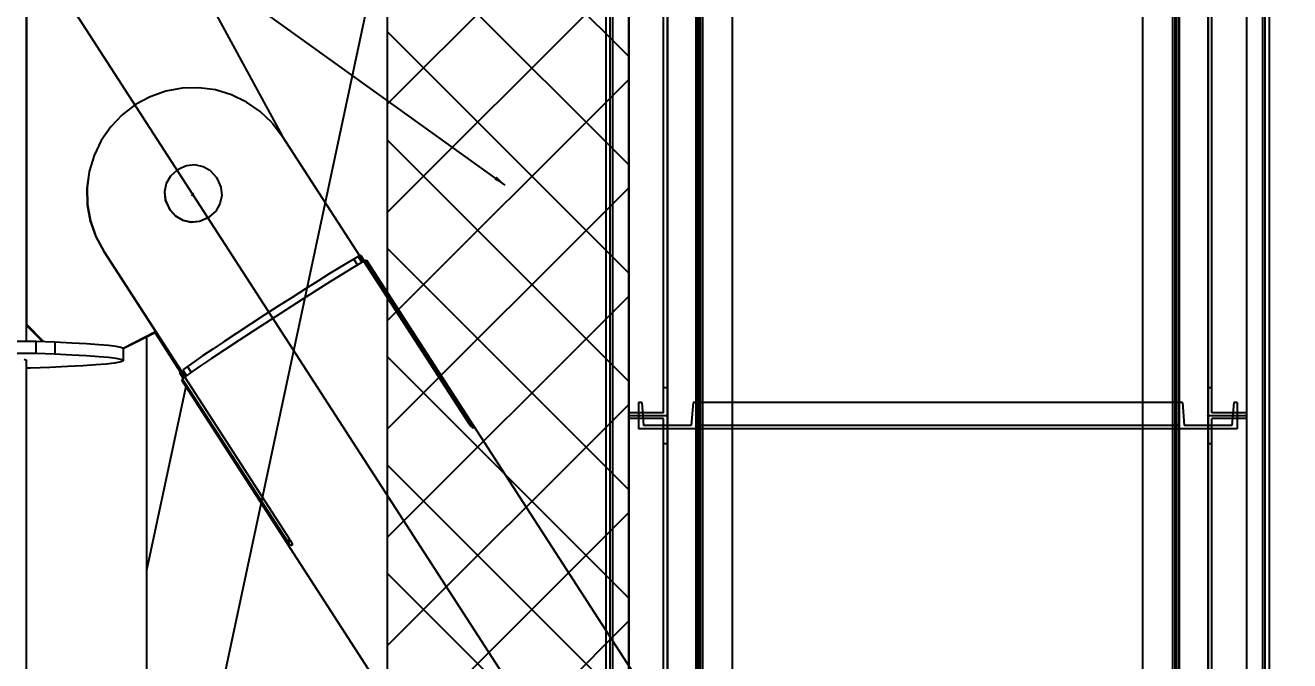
# Model space of a CAD drawing. Header units: millimetres. Extents: x 150209.93 to 150215.05, y 136675.65 to 136679.93.
# Drawn here: x 150211.3115 to 150211.3639, y 136677.9053 to 136677.9316 of the extents above; entities that cross this region are included whole.
import ezdxf

# ---------------------------------------------------------------- set-up
doc = ezdxf.new("R2010")
doc.units = ezdxf.units.MM
doc.header["$LTSCALE"] = 0.25
for name, pattern in [('CENTER', [50.8, 31.75, -6.35, 6.35, -6.35]), ('XKITLINE00', [0]), ('XKITLINE02', [4, 2, -2]), ('XKITLINE03', [6, 3, -1, 1, -1])]:
    doc.linetypes.add(name, pattern=pattern)
doc.styles.add('ROMANS', font='romans.shx')
doc.dimstyles.new('MD300', dxfattribs={"dimtxt": 2.5, "dimasz": 2.5, "dimexe": 1, "dimexo": 1, "dimgap": 0.5, "dimtad": 1, "dimdec": 1, "dimlfac": 50, "dimrnd": 0.5, "dimdsep": 46, "dimtxsty": 'ROMANS', "dimcen": 1, "dimclrd": 146, "dimclre": 146, "dimclrt": 30, "dimadec": 1, "dimazin": 2, "dimtfac": 1, "dimtdec": 1, "dimtmove": 0, "dimatfit": 1, "dimfxl": 1, "dimtolj": 1, "dimtzin": 0, "dimlwd": -1, "dimlwe": -1, "dimarcsym": 0})

# ---------------------------------------------------------------- blocks, each defined once
blk = doc.blocks.new('*D4')
at = {"color": 146, "transparency": 16777216}
for p, q in [((150211.389635, 136678.626031), (150212.053944, 136678.624802)), ((150211.358006, 136677.744973), (150211.357786, 136677.626088)), ((150212.082314, 136677.743633), (150212.082095, 136677.624748))]:
    blk.add_line(p, q, dxfattribs=at)
for points in [[(150211.389644, 136678.631031), (150211.389626, 136678.621031), (150211.359635, 136678.626086)], [(150212.053953, 136678.629802), (150212.053935, 136678.619802), (150212.083944, 136678.624747)]]:
    blk.add_solid(points, dxfattribs=at)
at = {"layer": 'DEFPOINTS', "color": 0, "transparency": 16777216}
for p in [(150211.359855, 136678.744971), (150212.084164, 136678.743631), (150212.083944, 136678.624747)]:
    blk.add_point(p, dxfattribs=at)
at = {"color": 30, "transparency": 16777216, "insert": (150211.721836, 136678.650416), "char_height": 0.03, "attachment_point": 5, "rotation": 359.894, "style": 'ROMANS'}
blk.add_mtext('\\A1;36', dxfattribs=at)
blk = doc.blocks.new('çatıı')
h = blk.add_hatch()
h.set_pattern_fill('ANSI37', color=1, scale=5, style=0)
h.set_pattern_definition([(45, (-68930.315, -4107.69), (-11.22532, 11.22532), []), (135, (-68930.315, -4107.69), (-11.22532, -11.22532), [])])
h.paths.add_polyline_path([(11991.01, 11270.27), (12041.01, 11270.27), (12041.01, 11870.27), (11991.01, 11870.27)])
at = {"color": 8, "linetype": 'CENTER'}
for p, q in [((11927.5, 12050.27), (11927.5, 11230.27)), ((11840, 11640.27), (12370, 10820.27)), ((12013.58, 11633.65), (11840, 10820.27)), ((11950.75, 11469.19), (11950.62, 11468.86))]:
    blk.add_line(p, q, dxfattribs=at)
at = {"color": 116, "linetype": 'XKITLINE02', "true_color": 0x136734}
for p, q in [((12037.16, 11231.06), (12037.16, 12049.63)), ((12037.69, 11231.06), (12037.69, 12049.63)), ((12054.92, 11231.06), (12054.92, 12049.63)), ((12055, 11231.06), (12055, 12049.6)), ((12055.46, 11231.06), (12055.46, 12049.63)), ((12055.85, 11231.06), (12055.85, 12049.6)), ((12154.14, 11231.06), (12154.14, 12049.6)), ((12154.54, 11231.06), (12154.54, 12049.63)), ((12154.99, 11231.06), (12154.99, 12049.6)), ((12155.07, 11231.06), (12155.07, 12049.63)), ((12172.3, 11231.06), (12172.3, 12049.63)), ((12172.84, 11231.06), (12172.84, 12049.63)), ((12036.31, 10820.42), (12036.31, 11600.44)), ((12037.16, 10820.42), (12037.16, 11600.44)), ((12037.69, 10820.42), (12037.69, 11600.44)), ((12054.92, 10820.42), (12054.92, 11600.44)), ((12055, 10058.83), (12055.01, 11600.44)), ((12055.46, 10820.42), (12055.46, 11600.44)), ((12055.85, 10058.83), (12055.86, 11600.44)), ((12056.31, 10820.42), (12056.31, 11600.44)), ((12062.5, 10058.83), (12062.51, 11600.44)), ((12147.49, 10058.83), (12147.49, 11600.44)), ((12153.69, 10060.36), (12153.69, 11600.44)), ((12154.14, 10058.83), (12154.14, 11600.44)), ((12154.54, 10060.36), (12154.54, 11600.44)), ((12154.99, 10058.83), (12154.99, 11600.44)), ((12155.07, 10060.36), (12155.07, 11600.44)), ((12172.3, 10060.36), (12172.3, 11600.44)), ((12172.84, 10060.36), (12172.84, 11600.44)), ((12173.69, 10060.36), (12173.69, 11600.44)), ((12048.2, 11423.75), (12048.2, 11526.42)), ((12048.21, 11423.75), (12048.21, 11526.42)), ((12049, 11423.17), (12049, 11526.42)), ((12049.01, 11423.17), (12049.01, 11526.42)), ((12160.98, 11423.17), (12160.98, 11526.42)), ((12160.99, 11423.17), (12160.99, 11526.42)), ((12161.78, 11423.75), (12161.78, 11526.42)), ((12161.79, 11423.75), (12161.79, 11526.42)), ((12041, 11423.17), (12041, 11521.2)), ((12041.01, 11423.17), (12041.01, 11521.2)), ((12168.98, 11423.17), (12168.98, 11521.2)), ((12168.99, 11423.17), (12168.99, 11521.2)), ((12049, 11428.97), (12048.2, 11428.97)), ((12049.01, 11428.97), (12048.21, 11428.97)), ((12161.78, 11428.97), (12160.98, 11428.97)), ((12161.79, 11428.97), (12160.99, 11428.97)), ((12043.69, 11425.92), (12043.01, 11425.92)), ((12043.01, 11425.92), (12043.01, 11420.42)), ((12043.01, 11425.92), (12043.01, 11420.42)), ((12043.69, 11425.92), (12043.01, 11425.92)), ((12043.01, 11425.92), (12043.01, 11420.42)), ((12043.01, 11425.92), (12043.01, 11420.42)), ((12043.69, 11425.92), (12044.07, 11421.12)), ((12043.69, 11425.92), (12044.07, 11421.12)), ((12043.69, 11425.92), (12044.07, 11421.12)), ((12043.69, 11425.92), (12044.07, 11421.12)), ((12054.33, 11425.92), (12053.94, 11421.12)), ((12054.33, 11425.92), (12053.94, 11421.12)), ((12054.33, 11425.92), (12053.94, 11421.12)), ((12054.33, 11425.92), (12053.94, 11421.12)), ((12055.01, 11425.92), (12054.33, 11425.92)), ((12055.01, 11425.92), (12054.33, 11425.92)), ((12154.99, 11425.92), (12055.01, 11425.92)), ((12055.01, 11420.42), (12055.01, 11425.92)), ((12062.5, 11425.92), (12055.01, 11425.92)), ((12055.01, 11420.42), (12055.01, 11425.92)), ((12055.01, 11425.92), (12055.01, 11420.42)), ((12055.01, 11425.92), (12055.01, 11420.42)), ((12055.01, 11425.92), (12055.01, 11420.42)), ((12055.01, 11425.92), (12055.01, 11420.42)), ((12154.99, 11425.92), (12147.49, 11425.92)), ((12154.99, 11420.42), (12154.99, 11425.92)), ((12154.99, 11420.42), (12154.99, 11425.92)), ((12154.99, 11425.92), (12154.99, 11420.42)), ((12155.67, 11425.92), (12154.99, 11425.92)), ((12154.99, 11425.92), (12154.99, 11420.42)), ((12154.99, 11425.92), (12154.99, 11420.42)), ((12155.67, 11425.92), (12154.99, 11425.92)), ((12154.99, 11425.92), (12154.99, 11420.42)), ((12155.67, 11425.92), (12156.05, 11421.12)), ((12155.67, 11425.92), (12156.05, 11421.12)), ((12155.67, 11425.92), (12156.05, 11421.12)), ((12155.67, 11425.92), (12156.05, 11421.12)), ((12166.31, 11425.92), (12165.92, 11421.12)), ((12166.31, 11425.92), (12165.92, 11421.12)), ((12166.31, 11425.92), (12165.92, 11421.12)), ((12166.31, 11425.92), (12165.92, 11421.12)), ((12166.99, 11425.92), (12166.31, 11425.92)), ((12166.99, 11425.92), (12166.31, 11425.92)), ((12166.99, 11425.92), (12166.99, 11420.42)), ((12166.99, 11425.92), (12166.99, 11420.42)), ((12166.99, 11425.92), (12166.99, 11420.42)), ((12166.99, 11425.92), (12166.99, 11420.42)), ((12048.2, 11423.75), (12041, 11423.75)), ((12049, 11423.17), (12041, 11423.17)), ((12048.21, 11423.75), (12041.01, 11423.75)), ((12041.01, 11325.85), (12041.01, 11423.17)), ((12049.01, 11423.17), (12041.01, 11423.17)), ((12041.01, 11325.85), (12041.01, 11423.17)), ((12049.01, 11423.17), (12041.01, 11423.17)), ((12049.01, 11423.17), (12041.01, 11423.17)), ((12048.21, 11422.59), (12041.01, 11422.59)), ((12048.21, 11422.59), (12041.01, 11422.59)), ((12048.21, 11320.61), (12048.21, 11422.59)), ((12048.21, 11320.61), (12048.21, 11422.59)), ((12049.01, 11356.91), (12049.01, 11423.17)), ((12049.01, 11356.91), (12049.01, 11423.17)), ((12160.98, 11320.61), (12160.98, 11423.17)), ((12168.98, 11423.17), (12160.98, 11423.17)), ((12168.98, 11423.17), (12160.98, 11423.17)), ((12160.99, 11320.61), (12160.99, 11423.17)), ((12168.99, 11423.17), (12160.99, 11423.17)), ((12168.99, 11423.17), (12160.99, 11423.17)), ((12168.98, 11423.75), (12161.78, 11423.75)), ((12161.78, 11320.61), (12161.78, 11422.59)), ((12168.98, 11422.59), (12161.78, 11422.59)), ((12168.99, 11423.75), (12161.79, 11423.75)), ((12161.79, 11320.61), (12161.79, 11422.59)), ((12168.99, 11422.59), (12161.79, 11422.59)), ((12168.98, 11325.85), (12168.98, 11423.17)), ((12168.99, 11325.85), (12168.99, 11423.17)), ((12055.01, 11420.42), (12043.01, 11420.42)), ((12055.01, 11420.42), (12043.01, 11420.42)), ((12053.94, 11421.12), (12044.07, 11421.12)), ((12053.94, 11421.12), (12044.07, 11421.12)), ((12154.99, 11421.12), (12055.01, 11421.12)), ((12154.99, 11421.12), (12055.01, 11421.12)), ((12154.99, 11420.42), (12055.01, 11420.42)), ((12062.5, 11420.42), (12055.01, 11420.42)), ((12154.99, 11420.42), (12147.49, 11420.42)), ((12166.99, 11420.42), (12154.99, 11420.42)), ((12166.99, 11420.42), (12154.99, 11420.42)), ((12165.92, 11421.12), (12156.05, 11421.12)), ((12165.92, 11421.12), (12156.05, 11421.12)), ((12049.01, 11417.35), (12048.21, 11417.35)), ((12049.01, 11417.35), (12048.21, 11417.35)), ((12161.78, 11417.35), (12160.98, 11417.35)), ((12161.79, 11417.35), (12160.99, 11417.35)), ((12036.31, 11294.47), (12036.31, 11378.62))]:
    blk.add_line(p, q, dxfattribs=at)
at = {"color": 1, "linetype": 'XKITLINE03'}
for p, q in [((12049.01, 11231.06), (12049.01, 12049.63)), ((12055, 12049.6), (12055, 11231.06)), ((12154.99, 11231.06), (12154.99, 12049.6)), ((12160.99, 11231.06), (12160.99, 12049.63)), ((12049.01, 10820.42), (12049.01, 11600.44)), ((12055.01, 11600.44), (12055, 10058.83)), ((12154.99, 10058.83), (12154.99, 11600.44)), ((12160.99, 11600.44), (12160.99, 10060.36)), ((12049, 11520.62), (12049, 11423.17)), ((12049.01, 11520.62), (12049.01, 11423.17)), ((12160.98, 11423.17), (12160.98, 11520.62)), ((12160.99, 11423.17), (12160.99, 11520.62)), ((12049.01, 11423.17), (12049.01, 11326.43)), ((12049.01, 11423.17), (12049.01, 11326.43)), ((12160.98, 11326.43), (12160.98, 11423.17)), ((12160.99, 11326.43), (12160.99, 11423.17)), ((12154.99, 11420.42), (12055.01, 11420.42)), ((12154.99, 11420.42), (12055.01, 11420.42)), ((12055.01, 11420.42), (12055.01, 11420.42)), ((12055.01, 11420.42), (12055.01, 11420.42)), ((12154.99, 11420.42), (12154.99, 11420.42)), ((12154.99, 11420.42), (12154.99, 11420.42))]:
    blk.add_line(p, q, dxfattribs=at)
at = {"color": 7, "linetype": 'XKITLINE00'}
for p, q in [((12036.31, 11378.62), (12036.31, 11617.44)), ((12056.31, 11347.68), (12056.31, 11617.44)), ((12062.5, 11338.09), (12062.5, 11617.44)), ((12147.49, 11231.06), (12147.49, 11617.44)), ((12153.69, 11231.06), (12153.69, 11617.44)), ((12173.69, 11231.06), (12173.69, 11617.44)), ((12147.49, 11425.92), (12062.5, 11425.92)), ((12147.49, 11420.42), (12062.5, 11420.42))]:
    blk.add_line(p, q, dxfattribs=at)
at = {"color": 8, "linetype": 'XKITLINE00'}
for p, q in [((11916.2, 11542.12), (11916.2, 11438.56)), ((11936.21, 11542.07), (11969.17, 11481.19)), ((11916.21, 11537.08), (11916.21, 11442.12)), ((11945.1, 11490.44), (11941.84, 11489.3)), ((11948.5, 11491.06), (11945.1, 11490.44)), ((11951.95, 11491.14), (11948.5, 11491.06)), ((11955.37, 11490.69), (11951.95, 11491.14)), ((11958.68, 11489.7), (11955.37, 11490.69)), ((11938.81, 11487.66), (11936.06, 11485.57)), ((11941.84, 11489.3), (11938.81, 11487.66)), ((11961.79, 11488.2), (11958.68, 11489.7)), ((11964.63, 11486.24), (11961.79, 11488.2)), ((11936.06, 11485.57), (11933.68, 11483.07)), ((11967.13, 11483.86), (11964.63, 11486.24)), ((11933.68, 11483.07), (11931.72, 11480.23)), ((11967.13, 11483.86), (11969.22, 11481.12)), ((11931.72, 11480.23), (11930.23, 11477.12)), ((11969.22, 11481.12), (11986.04, 11455.09)), ((11930.23, 11477.12), (11929.24, 11473.82)), ((11947.79, 11474.26), (11947.37, 11473.99)), ((11949.39, 11474.97), (11947.79, 11474.26)), ((11951.13, 11475.15), (11949.39, 11474.97)), ((11952.85, 11474.78), (11951.13, 11475.15)), ((11954.36, 11473.9), (11952.85, 11474.78)), ((11929.21, 11473.74), (11928.75, 11470.32)), ((11929.24, 11473.82), (11928.78, 11470.4)), ((11946.07, 11472.82), (11945.19, 11471.31)), ((11947.37, 11473.99), (11946.07, 11472.82)), ((11954.36, 11473.9), (11955.53, 11472.59)), ((11955.53, 11472.59), (11955.8, 11472.17)), ((11955.8, 11472.17), (11956.51, 11470.57)), ((11928.75, 11470.32), (11928.83, 11466.87)), ((11928.78, 11470.4), (11928.86, 11466.95)), ((11944.81, 11469.57), (11944.99, 11467.83)), ((11945.19, 11471.31), (11944.82, 11469.59)), ((11944.82, 11469.59), (11945, 11467.85)), ((11956.69, 11468.83), (11956.32, 11467.12)), ((11956.51, 11470.57), (11956.69, 11468.83)), ((11928.83, 11466.87), (11929.46, 11463.48)), ((11928.86, 11466.95), (11929.48, 11463.55)), ((11944.99, 11467.83), (11945.7, 11466.23)), ((11945, 11467.85), (11945.71, 11466.25)), ((11945.71, 11466.25), (11945.7, 11466.23)), ((11945.7, 11466.23), (11945.97, 11465.81)), ((11945.71, 11466.25), (11945.98, 11465.83)), ((11956.32, 11467.12), (11955.44, 11465.6)), ((11945.98, 11465.83), (11945.97, 11465.81)), ((11945.97, 11465.81), (11947.14, 11464.5)), ((11945.98, 11465.83), (11947.15, 11464.53)), ((11948.65, 11463.62), (11947.14, 11464.5)), ((11948.66, 11463.65), (11947.15, 11464.53)), ((11950.37, 11463.25), (11948.65, 11463.62)), ((11950.38, 11463.28), (11948.66, 11463.65)), ((11953.71, 11464.14), (11952.11, 11463.43)), ((11953.72, 11464.16), (11952.12, 11463.46)), ((11954.13, 11464.41), (11953.71, 11464.14)), ((11953.72, 11464.16), (11953.71, 11464.14)), ((11954.14, 11464.44), (11953.72, 11464.16)), ((11955.44, 11465.58), (11954.13, 11464.41)), ((11954.14, 11464.44), (11954.13, 11464.41)), ((11955.44, 11465.6), (11954.14, 11464.44)), ((11929.46, 11463.48), (11930.6, 11460.22)), ((11929.48, 11463.55), (11930.63, 11460.3)), ((11952.11, 11463.43), (11950.37, 11463.25)), ((11952.12, 11463.46), (11950.38, 11463.28)), ((11930.63, 11460.3), (11930.6, 11460.22)), ((11930.6, 11460.22), (11932.24, 11457.18)), ((11930.63, 11460.3), (11932.27, 11457.26)), ((11932.27, 11457.26), (11932.24, 11457.18)), ((11932.24, 11457.18), (11949.04, 11431.2)), ((11932.27, 11457.26), (11949.09, 11431.24)), ((11984.93, 11456.15), (11984.02, 11455.64)), ((11984.93, 11456.15), (11985.73, 11454.92)), ((11985.34, 11456.35), (11985.26, 11456.3)), ((11985.44, 11456.39), (11985.34, 11456.35)), ((11985.34, 11456.35), (11986.12, 11455.14)), ((11985.46, 11456.37), (11985.44, 11456.39)), ((11985.44, 11456.39), (11986.24, 11455.15)), ((11985.46, 11456.37), (11986.25, 11455.16)), ((11980.99, 11453.82), (11978.95, 11452.55)), ((11982.7, 11454.86), (11980.99, 11453.82)), ((11983.71, 11453.74), (11981.68, 11452.5)), ((11984.02, 11455.64), (11982.7, 11454.86)), ((11985.25, 11454.65), (11983.71, 11453.74)), ((11984.02, 11455.64), (11984.83, 11454.4)), ((11986.15, 11455.15), (11985.25, 11454.65)), ((11986.15, 11455.15), (12007.86, 11421.57)), ((11986.5, 11455.32), (11986.18, 11455.11)), ((11986.68, 11455.4), (11986.5, 11455.32)), ((11986.5, 11455.32), (12008.21, 11421.73)), ((11986.68, 11455.4), (12266.76, 11022.07)), ((11976.6, 11451.09), (11974.02, 11449.46)), ((11979.22, 11450.97), (11976.4, 11449.2)), ((11978.95, 11452.55), (11976.6, 11451.09)), ((11981.68, 11452.5), (11979.22, 11450.97)), ((11974.02, 11449.46), (11971.27, 11447.7)), ((11976.4, 11449.2), (11973.31, 11447.24)), ((11968.4, 11445.86), (11965.49, 11443.99)), ((11971.27, 11447.7), (11968.4, 11445.86)), ((11973.31, 11447.24), (11970.04, 11445.15)), ((11965.49, 11443.99), (11962.62, 11442.12)), ((11966.7, 11442.99), (11963.38, 11440.84)), ((11970.04, 11445.15), (11966.7, 11442.99)), ((11916.21, 11442.12), (11916.2, 11442.07)), ((11919.63, 11438.5), (11916.2, 11441.93)), ((11919.84, 11438.49), (11916.21, 11442.12)), ((11942.98, 11440.54), (11936.25, 11437.14)), ((11943.05, 11440.45), (11936.25, 11437.02)), ((11942.86, 11440.35), (11948.07, 11432.28)), ((11942.91, 11440.38), (11948.12, 11432.33)), ((11959.84, 11440.3), (11957.22, 11438.57)), ((11962.62, 11442.12), (11959.84, 11440.3)), ((11963.38, 11440.84), (11960.19, 11438.75)), ((11918.19, 11438.56), (11898.19, 11438.56)), ((11922.13, 11438.4), (11918.19, 11438.56)), ((11918.19, 11438.56), (11918.19, 11436.06)), ((11925.62, 11438.24), (11922.13, 11438.4)), ((11922.13, 11438.4), (11922.13, 11435.91)), ((11928.66, 11438.07), (11925.62, 11438.24)), ((11931.21, 11437.89), (11928.66, 11438.07)), ((11933.26, 11437.71), (11931.21, 11437.89)), ((11934.79, 11437.52), (11933.26, 11437.71)), ((11935.79, 11437.33), (11934.79, 11437.52)), ((11941.09, 11439.46), (11941.09, 11294.5)), ((11957.22, 11438.57), (11954.83, 11436.98)), ((11960.19, 11438.75), (11957.22, 11436.79)), ((11918.19, 11436.06), (11898.19, 11436.06)), ((11916.25, 11434.65), (11915.79, 11434.84)), ((11922.13, 11435.91), (11918.19, 11436.06)), ((11925.62, 11435.74), (11922.13, 11435.91)), ((11928.66, 11435.57), (11925.62, 11435.74)), ((11931.21, 11435.39), (11928.66, 11435.57)), ((11933.26, 11435.21), (11931.21, 11435.39)), ((11934.79, 11435.02), (11933.26, 11435.21)), ((11935.79, 11434.83), (11934.79, 11435.02)), ((11936.25, 11437.14), (11935.79, 11437.33)), ((11936.25, 11434.64), (11935.79, 11434.83)), ((11936.25, 11437.14), (11936.25, 11434.64)), ((11952.73, 11435.57), (11950.96, 11434.37)), ((11954.56, 11435.02), (11952.3, 11433.49)), ((11954.83, 11436.98), (11952.73, 11435.57)), ((11957.22, 11436.79), (11954.56, 11435.02)), ((11916.2, 11434.67), (11916.2, 11020.27)), ((11916.25, 11434.65), (11916.2, 11434.49)), ((11917.05, 11433.04), (11916.2, 11433.04)), ((11921.1, 11433.19), (11917.05, 11433.04)), ((11924.72, 11433.35), (11921.1, 11433.19)), ((11927.88, 11433.52), (11924.72, 11433.35)), ((11930.57, 11433.69), (11927.88, 11433.52)), ((11932.75, 11433.88), (11930.57, 11433.69)), ((11934.42, 11434.06), (11932.75, 11433.88)), ((11935.57, 11434.25), (11934.42, 11434.06)), ((11936.18, 11434.45), (11935.57, 11434.25)), ((11936.25, 11434.64), (11936.18, 11434.45)), ((11947.98, 11432.2), (11947.92, 11432.13)), ((11948.12, 11432.32), (11947.98, 11432.2)), ((11947.98, 11432.2), (11948.78, 11430.97)), ((11948.25, 11432.41), (11948.12, 11432.32)), ((11948.12, 11432.32), (11948.93, 11431.06)), ((11949.57, 11433.4), (11948.59, 11432.69)), ((11948.59, 11432.69), (11949.39, 11431.45)), ((11950.5, 11432.24), (11949.21, 11431.33)), ((11950.96, 11434.37), (11949.57, 11433.4)), ((11949.57, 11433.4), (11950.37, 11432.15)), ((11952.3, 11433.49), (11950.5, 11432.24)), ((11947.92, 11432.13), (11948.71, 11430.92)), ((11948.48, 11430.77), (11948.33, 11430.58)), ((11948.33, 11430.58), (12228.41, 10997.26)), ((11948.52, 11430.8), (11948.48, 11430.77)), ((11949.05, 11431.14), (11948.52, 11430.8)), ((11948.52, 11430.8), (11970.23, 11397.21)), ((11949.05, 11431.14), (11948.93, 11431.06)), ((11949.21, 11431.33), (11949.02, 11431.19)), ((11949.02, 11431.19), (11970.73, 11397.6)), ((11949.22, 11429.21), (11941.09, 11391.11)), ((12008.21, 11421.73), (12007.89, 11421.52)), ((12008.21, 11421.73), (12008.4, 11421.44)), ((12007.86, 11421.57), (12008.06, 11421.28)), ((12008.06, 11421.28), (12008.27, 11421.03)), ((12008.4, 11421.44), (12008.09, 11421.24)), ((12008.48, 11420.82), (12008.27, 11421.03)), ((12008.4, 11421.44), (12008.56, 11421.16)), ((12008.48, 11420.82), (12008.63, 11420.66)), ((12008.56, 11421.16), (12008.69, 11420.91)), ((12008.74, 11420.56), (12008.63, 11420.66)), ((12008.69, 11420.91), (12008.77, 11420.72)), ((12008.8, 11420.54), (12008.74, 11420.56)), ((12008.77, 11420.72), (12008.81, 11420.59)), ((12008.81, 11420.59), (12008.8, 11420.54)), ((11970.76, 11397.55), (11970.23, 11397.21)), ((11970.23, 11397.21), (11970.43, 11396.92)), ((11970.94, 11397.25), (11970.43, 11396.92)), ((11970.43, 11396.92), (11970.63, 11396.67)), ((11970.63, 11396.67), (11970.82, 11396.47)), ((11970.73, 11397.6), (11970.91, 11397.3)), ((11970.99, 11396.33), (11970.82, 11396.47)), ((11970.91, 11397.3), (11971.07, 11397.01)), ((11971.12, 11396.26), (11970.99, 11396.33)), ((11971.07, 11397.01), (11971.18, 11396.74)), ((11971.21, 11396.27), (11971.12, 11396.26)), ((11971.18, 11396.74), (11971.24, 11396.52)), ((11971.25, 11396.36), (11971.21, 11396.27)), ((11971.24, 11396.52), (11971.25, 11396.36))]:
    blk.add_line(p, q, dxfattribs=at)
blk.add_lwpolyline([(11991.01, 11870.27), (12041.01, 11870.27), (12041.01, 11270.27), (11991.01, 11270.27)], close=True)
at = {"color": 1}
blk.add_lwpolyline([(11991.01, 11870.27), (12041.01, 11870.27), (12041.01, 11270.27), (11991.01, 11270.27)], close=True, dxfattribs=at)
at = {"color": 8, "linetype": 'XKITLINE00'}
for centre in [(11950.62, 11468.86), (11950.75, 11469.19)]:
    blk.add_circle(centre, 0.05, dxfattribs=at)
at = {"color": 1, "linetype": 'XKITLINE00'}
for centre in [(12049, 11423.17), (12049.01, 11423.17), (12049.01, 11423.17), (12049.01, 11423.17), (12160.98, 11423.17), (12160.98, 11423.17), (12160.99, 11423.17), (12160.99, 11423.17), (12055.01, 11420.42), (12055.01, 11420.42), (12055.01, 11420.42), (12055.01, 11420.42), (12154.99, 11420.42), (12154.99, 11420.42), (12154.99, 11420.42), (12154.99, 11420.42)]:
    blk.add_circle(centre, 0.05, dxfattribs=at)
blk.add_leader([(12015.42, 11470.96), (11743.74, 11666.29)], dimstyle='MD300', override={"dimgap": 0.5, "dimtad": 0})

msp = doc.modelspace()

# ---------------------------------------------------------------- block references
at = {"xscale": 0.0002000170049888334, "yscale": 0.0002000170049888334, "zscale": 0.0002000170049888334}
msp.add_blockref('çatıı', (150208.928067, 136675.630592), dxfattribs=at)

# ---------------------------------------------------------------- dimensions: what is measured, and where the dimension line sits
dim = msp.add_aligned_dim(p1=(150211.359855, 136678.744971), p2=(150212.084164, 136678.743631), distance=-0.118885, dimstyle='MD300', override={"dimtxt": 0.03, "dimasz": 0.03, "dimgap": 0.01})
dim.commit()
dim.dimension.update_dxf_attribs({"geometry": '*D4', "text_midpoint": (150211.721836, 136678.650416)})

doc.saveas('drawing.dxf')
